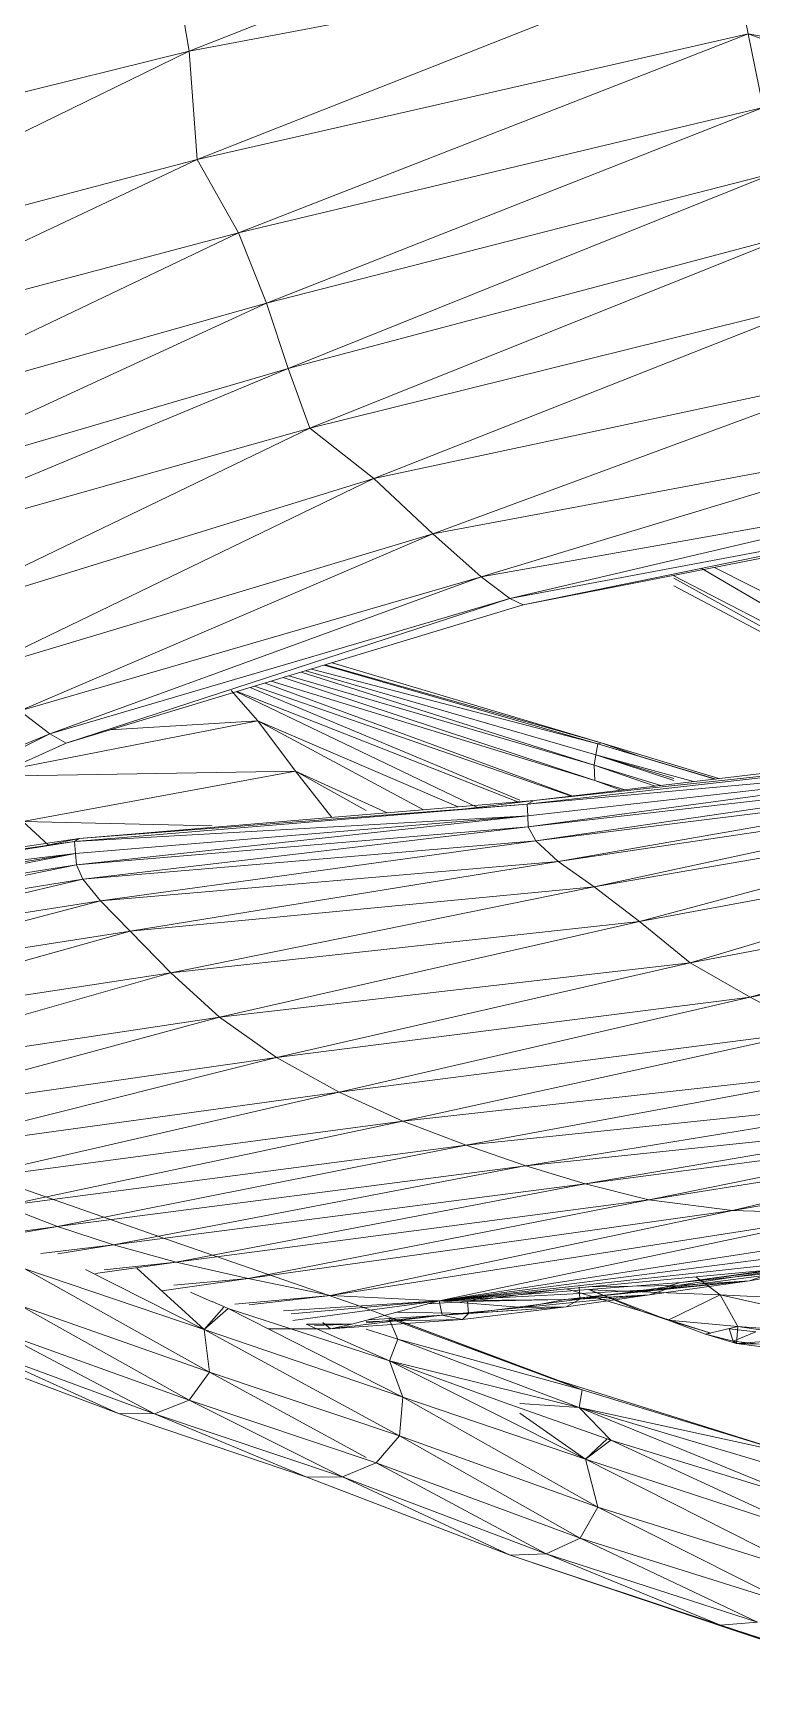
# Model space of a CAD drawing. Header units: millimetres. Extents: x -8546 to 211781, y -3000 to 31870.
# Drawn here: x -4699.1 to -4656.5, y 2785.1 to 2883.5 of the extents above; entities that cross this region are included whole.
import ezdxf

# ---------------------------------------------------------------- set-up
doc = ezdxf.new("R2010")
doc.units = ezdxf.units.MM
doc.layers.add('G-IMPT', color=8, linetype='Continuous', lineweight=9)
doc.layers.add('I-FURN', color=30, linetype='Continuous', lineweight=9)

# ---------------------------------------------------------------- blocks, each defined once
blk = doc.blocks.new('Artificial banana plant 1500mm - Family 4__C1-728657-Begane grond')
at = {"layer": 'G-IMPT'}
for p, q in [((-246.088, 237.799), (-277.118, 225.567)), ((-246.088, 237.799), (-277.118, 225.567)), ((-278.258, 232.397), (-277.118, 225.567)), ((-278.258, 232.397), (-277.118, 225.567)), ((-244.948, 231.651), (-277.118, 225.567)), ((-244.948, 231.651), (-277.118, 225.567)), ((-244.948, 231.651), (-276.628, 219.135)), ((-244.948, 231.651), (-276.628, 219.135)), ((-244.948, 231.651), (-243.938, 226.597)), ((-244.948, 231.651), (-243.938, 226.597)), ((-243.938, 226.597), (-276.628, 219.135)), ((-243.938, 226.597), (-276.628, 219.135)), ((-243.938, 226.597), (-274.188, 214.792)), ((-243.938, 226.597), (-274.188, 214.792)), ((-216.868, 221.75), (-243.938, 226.597)), ((-216.868, 221.75), (-243.938, 226.597)), ((-220.238, 217.811), (-243.938, 226.597)), ((-220.238, 217.811), (-243.938, 226.597)), ((-243.938, 226.597), (-243.058, 222.236)), ((-243.938, 226.597), (-243.058, 222.236)), ((-277.118, 225.567), (-306.408, 211.27)), ((-277.118, 225.567), (-306.408, 211.27)), ((-277.118, 225.567), (-304.758, 218.713)), ((-277.118, 225.567), (-304.758, 218.713)), ((-277.118, 225.567), (-276.628, 219.135)), ((-277.118, 225.567), (-276.628, 219.135)), ((-243.058, 222.236), (-274.188, 214.792)), ((-243.058, 222.236), (-274.188, 214.792)), ((-243.058, 222.236), (-272.518, 210.609)), ((-243.058, 222.236), (-272.518, 210.609)), ((-276.628, 219.135), (-306.408, 211.27)), ((-276.628, 219.135), (-306.408, 211.27)), ((-276.628, 219.135), (-300.828, 207.721)), ((-276.628, 219.135), (-300.828, 207.721)), ((-276.628, 219.135), (-274.188, 214.792)), ((-276.628, 219.135), (-274.188, 214.792)), ((-242.338, 218.358), (-272.518, 210.609)), ((-242.338, 218.358), (-272.518, 210.609)), ((-242.338, 218.358), (-271.238, 206.746)), ((-242.338, 218.358), (-271.238, 206.746)), ((-274.188, 214.792), (-300.828, 207.721)), ((-274.188, 214.792), (-300.828, 207.721)), ((-274.188, 214.792), (-297.998, 203.444)), ((-274.188, 214.792), (-297.998, 203.444)), ((-274.188, 214.792), (-272.518, 210.609)), ((-274.188, 214.792), (-272.518, 210.609)), ((-241.348, 214.679), (-271.238, 206.746)), ((-241.348, 214.679), (-271.238, 206.746)), ((-241.348, 214.679), (-269.948, 203.211)), ((-241.348, 214.679), (-269.948, 203.211)), ((-272.518, 210.609), (-297.998, 203.444)), ((-272.518, 210.609), (-297.998, 203.444)), ((-272.518, 210.609), (-297.858, 198.949)), ((-272.518, 210.609), (-297.858, 198.949)), ((-272.518, 210.609), (-271.238, 206.746)), ((-272.518, 210.609), (-271.238, 206.746)), ((-239.448, 210.756), (-269.948, 203.211)), ((-239.448, 210.756), (-269.948, 203.211)), ((-239.448, 210.756), (-266.148, 200.213)), ((-239.448, 210.756), (-266.148, 200.213)), ((-271.238, 206.746), (-300.498, 194.568)), ((-271.238, 206.746), (-300.498, 194.568)), ((-271.238, 206.746), (-297.858, 198.949)), ((-271.238, 206.746), (-297.858, 198.949)), ((-271.238, 206.746), (-269.948, 203.211)), ((-271.238, 206.746), (-269.948, 203.211)), ((-236.688, 206.506), (-266.148, 200.213)), ((-236.688, 206.506), (-266.148, 200.213)), ((-262.658, 196.925), (-236.688, 206.506)), ((-262.658, 196.925), (-236.688, 206.506)), ((-269.948, 203.211), (-300.498, 194.568)), ((-269.948, 203.211), (-300.498, 194.568)), ((-294.028, 191.606), (-269.948, 203.211)), ((-294.028, 191.606), (-269.948, 203.211)), ((-266.148, 200.213), (-269.948, 203.211)), ((-266.148, 200.213), (-269.948, 203.211)), ((-233.298, 202.421), (-262.658, 196.925)), ((-233.298, 202.421), (-262.658, 196.925)), ((-259.778, 194.38), (-233.298, 202.421)), ((-259.778, 194.38), (-233.298, 202.421)), ((-266.148, 200.213), (-294.028, 191.606)), ((-266.148, 200.213), (-294.028, 191.606)), ((-289.858, 188.769), (-266.148, 200.213)), ((-289.858, 188.769), (-266.148, 200.213)), ((-262.658, 196.925), (-266.148, 200.213)), ((-262.658, 196.925), (-266.148, 200.213)), ((-229.808, 199.721), (-259.778, 194.38)), ((-229.808, 199.721), (-259.778, 194.38)), ((-258.088, 193.095), (-229.808, 199.721)), ((-258.088, 193.095), (-229.808, 199.721)), ((-227.408, 198.859), (-258.088, 193.095)), ((-227.408, 198.859), (-258.088, 193.095)), ((-257.288, 192.715), (-227.408, 198.859)), ((-257.288, 192.715), (-227.408, 198.859)), ((-257.288, 192.715), (-226.168, 198.817)), ((-257.288, 192.715), (-226.168, 198.817)), ((-262.658, 196.925), (-289.858, 188.769)), ((-262.658, 196.925), (-289.858, 188.769)), ((-287.158, 186.441), (-262.658, 196.925)), ((-287.158, 186.441), (-262.658, 196.925)), ((-259.778, 194.38), (-262.658, 196.925)), ((-259.778, 194.38), (-262.658, 196.925)), ((-228.855, 184.412), (-246.724, 194.888)), ((-228.855, 184.412), (-246.724, 194.888)), ((-245.949, 194.939), (-227.618, 185.67)), ((-245.949, 194.939), (-227.618, 185.67)), ((-259.778, 194.38), (-287.158, 186.441)), ((-259.778, 194.38), (-287.158, 186.441)), ((-285.378, 185.061), (-259.778, 194.38)), ((-285.378, 185.061), (-259.778, 194.38)), ((-258.088, 193.095), (-259.778, 194.38)), ((-258.088, 193.095), (-259.778, 194.38)), ((-248.359, 194.433), (-230.105, 184.981)), ((-248.359, 194.433), (-230.105, 184.981)), ((-230.171, 184.256), (-248.359, 194.301)), ((-230.171, 184.256), (-248.359, 194.301)), ((-258.088, 193.095), (-285.378, 185.061)), ((-258.088, 193.095), (-285.378, 185.061)), ((-284.408, 184.507), (-258.088, 193.095)), ((-284.408, 184.507), (-258.088, 193.095)), ((-257.288, 192.715), (-258.088, 193.095)), ((-257.288, 192.715), (-258.088, 193.095)), ((-248.359, 193.852), (-230.254, 184.246)), ((-248.359, 193.852), (-230.254, 184.246)), ((-257.288, 192.715), (-284.408, 184.507)), ((-257.288, 192.715), (-284.408, 184.507)), ((-257.486, 192.657), (-257.288, 192.715)), ((-257.486, 192.657), (-257.288, 192.715)), ((-269.094, 189.142), (-252.868, 184.475)), ((-269.094, 189.142), (-252.868, 184.475)), ((-269.035, 189.16), (-252.668, 184.527)), ((-269.035, 189.16), (-252.668, 184.527)), ((-268.631, 189.282), (-252.668, 184.527)), ((-268.631, 189.282), (-252.668, 184.527)), ((-272.603, 188.08), (-254.353, 181.378)), ((-272.603, 188.08), (-254.353, 181.378)), ((-253.048, 182.292), (-272.239, 188.191)), ((-253.048, 182.292), (-272.239, 188.191)), ((-271.527, 188.406), (-253.048, 182.292)), ((-271.527, 188.406), (-253.048, 182.292)), ((-253.088, 183.201), (-271.204, 188.504)), ((-253.088, 183.201), (-271.204, 188.504)), ((-253.088, 183.201), (-270.476, 188.724)), ((-253.088, 183.201), (-270.476, 188.724)), ((-252.978, 183.814), (-270.191, 188.81)), ((-270.191, 188.81), (-252.978, 183.814)), ((-269.856, 188.912), (-252.868, 184.475)), ((-269.856, 188.912), (-252.868, 184.475)), ((-274.629, 187.646), (-273.038, 185.845)), ((-274.629, 187.646), (-273.038, 185.845)), ((-274.309, 187.564), (-259.997, 180.698)), ((-274.309, 187.564), (-259.997, 180.698)), ((-257.52, 180.999), (-274.256, 187.58)), ((-257.52, 180.999), (-274.256, 187.58)), ((-273.486, 187.813), (-257.486, 181.124)), ((-273.486, 187.813), (-257.486, 181.124)), ((-254.425, 181.369), (-273.234, 187.889)), ((-254.425, 181.369), (-273.234, 187.889)), ((-285.378, 185.061), (-287.158, 186.441)), ((-285.378, 185.061), (-287.158, 186.441)), ((-305.888, 174.884), (-285.378, 185.061)), ((-305.888, 174.884), (-285.378, 185.061)), ((-285.378, 185.061), (-305.048, 177.033)), ((-285.378, 185.061), (-305.048, 177.033)), ((-287.985, 182.905), (-273.038, 185.845)), ((-287.985, 182.905), (-273.038, 185.845)), ((-284.408, 184.507), (-285.378, 185.061)), ((-284.408, 184.507), (-285.378, 185.061)), ((-281.805, 185.295), (-273.038, 185.845)), ((-281.805, 185.295), (-273.038, 185.845)), ((-261.157, 180.73), (-273.038, 185.845)), ((-261.157, 180.73), (-273.038, 185.845)), ((-273.038, 185.845), (-270.798, 182.858)), ((-273.038, 185.845), (-270.798, 182.858)), ((-273.038, 185.845), (-263.201, 180.56)), ((-273.038, 185.845), (-263.201, 180.56)), ((-284.408, 184.507), (-305.888, 174.884)), ((-284.408, 184.507), (-305.888, 174.884)), ((-284.867, 184.31), (-284.408, 184.507)), ((-284.867, 184.31), (-284.408, 184.507)), ((-227.618, 184.204), (-257.048, 180.903)), ((-227.618, 184.204), (-257.048, 180.903)), ((-226.878, 184.648), (-256.638, 181.105)), ((-226.878, 184.648), (-256.638, 181.105)), ((-227.618, 184.204), (-256.638, 181.105)), ((-227.618, 184.204), (-256.638, 181.105)), ((-252.868, 184.475), (-252.978, 183.814)), ((-252.868, 184.475), (-252.978, 183.814)), ((-252.868, 184.475), (-252.668, 184.527)), ((-252.868, 184.475), (-252.668, 184.527)), ((-252.868, 184.475), (-245.921, 182.381)), ((-252.868, 184.475), (-245.921, 182.381)), ((-252.868, 184.475), (-245.869, 182.387)), ((-252.868, 184.475), (-245.869, 182.387)), ((-252.668, 184.527), (-245.679, 182.41)), ((-252.668, 184.527), (-245.679, 182.41)), ((-252.668, 184.527), (-250.478, 183.756)), ((-252.668, 184.527), (-250.478, 183.756)), ((-227.868, 183.508), (-257.048, 180.903)), ((-227.868, 183.508), (-257.048, 180.903)), ((-257.018, 180.198), (-227.868, 183.508)), ((-227.868, 183.508), (-257.018, 180.198)), ((-256.988, 179.543), (-227.868, 183.508)), ((-256.988, 179.543), (-227.868, 183.508)), ((-252.978, 183.814), (-253.088, 183.201)), ((-252.978, 183.814), (-253.088, 183.201)), ((-249.126, 182), (-253.088, 183.201)), ((-249.126, 182), (-253.088, 183.201)), ((-253.088, 183.201), (-249.464, 181.959)), ((-253.088, 183.201), (-249.464, 181.959)), ((-253.088, 183.201), (-253.048, 182.292)), ((-253.088, 183.201), (-253.048, 182.292)), ((-248.359, 182.417), (-252.978, 183.814)), ((-248.359, 182.291), (-252.978, 183.814)), ((-248.359, 182.291), (-252.978, 183.814)), ((-252.978, 183.814), (-248.359, 182.417)), ((-252.978, 183.814), (-247.184, 182.231)), ((-252.978, 183.814), (-247.184, 182.231)), ((-288.782, 182.548), (-270.798, 182.858)), ((-288.782, 182.548), (-270.798, 182.858)), ((-286.978, 179.857), (-270.798, 182.858)), ((-286.978, 179.857), (-270.798, 182.858)), ((-270.798, 182.858), (-268.653, 180.107)), ((-270.798, 182.858), (-268.653, 180.107)), ((-270.798, 182.858), (-265.363, 180.38)), ((-270.798, 182.858), (-265.363, 180.38)), ((-270.798, 182.858), (-266.613, 180.516)), ((-270.798, 182.858), (-266.613, 180.516)), ((-256.988, 179.543), (-228.098, 182.86)), ((-256.988, 179.543), (-228.098, 182.86)), ((-228.098, 182.86), (-256.538, 178.719)), ((-228.098, 182.86), (-256.538, 178.719)), ((-256.538, 178.719), (-227.778, 182.29)), ((-256.538, 178.719), (-227.778, 182.29)), ((-227.778, 182.29), (-255.208, 177.502)), ((-227.778, 182.29), (-255.208, 177.502)), ((-251.262, 181.745), (-253.048, 182.292)), ((-251.262, 181.745), (-253.048, 182.292)), ((-253.048, 182.292), (-251.497, 181.717)), ((-253.048, 182.292), (-251.497, 181.717)), ((-256.638, 181.105), (-283.638, 178.862)), ((-256.638, 181.105), (-283.638, 178.862)), ((-256.638, 181.105), (-261.035, 180.572)), ((-256.638, 181.105), (-261.035, 180.572)), ((-257.048, 180.903), (-256.638, 181.105)), ((-257.048, 180.903), (-256.638, 181.105)), ((-255.208, 177.502), (-226.328, 181.789)), ((-255.208, 177.502), (-226.328, 181.789)), ((-226.328, 181.789), (-253.088, 175.983)), ((-226.328, 181.789), (-253.088, 175.983)), ((-257.048, 180.903), (-283.918, 178.672)), ((-257.048, 180.903), (-283.918, 178.672)), ((-257.018, 180.198), (-283.918, 178.672)), ((-257.018, 180.198), (-283.918, 178.672)), ((-283.858, 177.958), (-257.018, 180.198)), ((-257.018, 180.198), (-283.858, 177.958)), ((-283.798, 177.295), (-257.018, 180.198)), ((-283.798, 177.295), (-257.018, 180.198)), ((-257.048, 180.903), (-283.638, 178.862)), ((-257.048, 180.903), (-283.638, 178.862)), ((-257.048, 180.903), (-257.018, 180.198)), ((-257.048, 180.903), (-257.018, 180.198)), ((-257.018, 180.198), (-256.988, 179.543)), ((-257.018, 180.198), (-256.988, 179.543)), ((-253.088, 175.983), (-224.048, 181.01)), ((-253.088, 175.983), (-224.048, 181.01)), ((-224.048, 181.01), (-250.398, 173.934)), ((-224.048, 181.01), (-250.398, 173.934)), ((-286.978, 179.857), (-285.476, 178.473)), ((-286.978, 179.857), (-285.476, 178.473)), ((-286.978, 179.857), (-275.74, 179.605)), ((-286.978, 179.857), (-275.74, 179.605)), ((-283.798, 177.295), (-256.988, 179.543)), ((-283.798, 177.295), (-256.988, 179.543)), ((-256.988, 179.543), (-283.428, 176.443)), ((-256.988, 179.543), (-283.428, 176.443)), ((-256.988, 179.543), (-256.538, 178.719)), ((-256.988, 179.543), (-256.538, 178.719)), ((-250.398, 173.934), (-221.328, 179.289)), ((-250.398, 173.934), (-221.328, 179.289)), ((-221.328, 179.289), (-247.388, 171.49)), ((-221.328, 179.289), (-247.388, 171.49)), ((-283.638, 178.862), (-305.448, 175.577)), ((-283.638, 178.862), (-305.448, 175.577)), ((-283.918, 178.672), (-303.158, 175.678)), ((-283.918, 178.672), (-303.158, 175.678)), ((-283.918, 178.672), (-303.121, 175.911)), ((-283.918, 178.672), (-303.121, 175.911)), ((-283.638, 178.862), (-286.251, 178.309)), ((-283.638, 178.862), (-286.251, 178.309)), ((-283.918, 178.672), (-283.638, 178.862)), ((-283.918, 178.672), (-283.638, 178.862)), ((-283.918, 178.672), (-283.858, 177.958)), ((-283.918, 178.672), (-283.858, 177.958)), ((-283.428, 176.443), (-256.538, 178.719)), ((-283.428, 176.443), (-256.538, 178.719)), ((-256.538, 178.719), (-282.378, 175.164)), ((-256.538, 178.719), (-282.378, 175.164)), ((-256.538, 178.719), (-255.208, 177.502)), ((-256.538, 178.719), (-255.208, 177.502)), ((-283.798, 177.295), (-305.078, 172.996)), ((-283.798, 177.295), (-305.078, 172.996)), ((-283.858, 177.958), (-303.158, 175.678)), ((-283.858, 177.958), (-303.158, 175.678)), ((-303.058, 174.955), (-283.858, 177.958)), ((-283.858, 177.958), (-303.058, 174.955)), ((-302.968, 174.282), (-283.858, 177.958)), ((-302.968, 174.282), (-283.858, 177.958)), ((-302.968, 174.282), (-283.798, 177.295)), ((-302.968, 174.282), (-283.798, 177.295)), ((-283.858, 177.958), (-283.798, 177.295)), ((-283.858, 177.958), (-283.798, 177.295)), ((-283.798, 177.295), (-283.428, 176.443)), ((-283.798, 177.295), (-283.428, 176.443)), ((-282.378, 175.164), (-255.208, 177.502)), ((-282.378, 175.164), (-255.208, 177.502)), ((-255.208, 177.502), (-280.618, 173.35)), ((-255.208, 177.502), (-280.618, 173.35)), ((-255.208, 177.502), (-253.088, 175.983)), ((-255.208, 177.502), (-253.088, 175.983)), ((-305.078, 172.996), (-283.428, 176.443)), ((-305.078, 172.996), (-283.428, 176.443)), ((-283.428, 176.443), (-301.968, 172.087)), ((-283.428, 176.443), (-301.968, 172.087)), ((-283.428, 176.443), (-282.378, 175.164)), ((-283.428, 176.443), (-282.378, 175.164)), ((-218.518, 176.892), (-247.388, 171.49)), ((-218.518, 176.892), (-247.388, 171.49)), ((-218.518, 176.892), (-243.818, 169.441)), ((-218.518, 176.892), (-243.818, 169.441)), ((-280.618, 173.35), (-253.088, 175.983)), ((-280.618, 173.35), (-253.088, 175.983)), ((-253.088, 175.983), (-278.208, 170.886)), ((-253.088, 175.983), (-278.208, 170.886)), ((-253.088, 175.983), (-250.398, 173.934)), ((-253.088, 175.983), (-250.398, 173.934)), ((-301.968, 172.087), (-282.378, 175.164)), ((-301.968, 172.087), (-282.378, 175.164)), ((-282.378, 175.164), (-301.668, 170.063)), ((-282.378, 175.164), (-301.668, 170.063)), ((-282.378, 175.164), (-280.618, 173.35)), ((-282.378, 175.164), (-280.618, 173.35)), ((-215.768, 174.706), (-243.818, 169.441)), ((-215.768, 174.706), (-243.818, 169.441)), ((-280.618, 173.35), (-303.098, 167.098)), ((-280.618, 173.35), (-303.098, 167.098)), ((-301.668, 170.063), (-280.618, 173.35)), ((-301.668, 170.063), (-280.618, 173.35)), ((-280.618, 173.35), (-278.208, 170.886)), ((-280.618, 173.35), (-278.208, 170.886)), ((-278.208, 170.886), (-250.398, 173.934)), ((-278.208, 170.886), (-250.398, 173.934)), ((-250.398, 173.934), (-275.318, 168.251)), ((-250.398, 173.934), (-275.318, 168.251)), ((-250.398, 173.934), (-247.388, 171.49)), ((-250.398, 173.934), (-247.388, 171.49)), ((-275.318, 168.251), (-247.388, 171.49)), ((-275.318, 168.251), (-247.388, 171.49)), ((-247.388, 171.49), (-271.928, 165.868)), ((-247.388, 171.49), (-271.928, 165.868)), ((-247.388, 171.49), (-243.818, 169.441)), ((-247.388, 171.49), (-243.818, 169.441)), ((-303.098, 167.098), (-278.208, 170.886)), ((-303.098, 167.098), (-278.208, 170.886)), ((-278.208, 170.886), (-300.958, 164.412)), ((-278.208, 170.886), (-300.958, 164.412)), ((-278.208, 170.886), (-275.318, 168.251)), ((-278.208, 170.886), (-275.318, 168.251)), ((-243.818, 169.441), (-271.928, 165.868)), ((-243.818, 169.441), (-271.928, 165.868)), ((-243.818, 169.441), (-268.218, 163.803)), ((-243.818, 169.441), (-268.218, 163.803)), ((-240.068, 167.439), (-243.818, 169.441)), ((-240.068, 167.439), (-243.818, 169.441)), ((-300.958, 164.412), (-275.318, 168.251)), ((-300.958, 164.412), (-275.318, 168.251)), ((-275.318, 168.251), (-298.018, 162.115)), ((-275.318, 168.251), (-298.018, 162.115)), ((-275.318, 168.251), (-271.928, 165.868)), ((-275.318, 168.251), (-271.928, 165.868)), ((-240.068, 167.439), (-268.218, 163.803)), ((-240.068, 167.439), (-268.218, 163.803)), ((-240.068, 167.439), (-264.428, 162.093)), ((-240.068, 167.439), (-264.428, 162.093)), ((-298.018, 162.115), (-271.928, 165.868)), ((-298.018, 162.115), (-271.928, 165.868)), ((-294.688, 160.154), (-271.928, 165.868)), ((-294.688, 160.154), (-271.928, 165.868)), ((-268.218, 163.803), (-271.928, 165.868)), ((-268.218, 163.803), (-271.928, 165.868)), ((-235.758, 165.277), (-264.428, 162.093)), ((-235.758, 165.277), (-264.428, 162.093)), ((-235.758, 165.277), (-260.678, 160.663)), ((-235.758, 165.277), (-260.678, 160.663)), ((-268.218, 163.803), (-294.688, 160.154)), ((-268.218, 163.803), (-294.688, 160.154)), ((-268.218, 163.803), (-291.358, 158.486)), ((-268.218, 163.803), (-291.358, 158.486)), ((-264.428, 162.093), (-268.218, 163.803)), ((-264.428, 162.093), (-268.218, 163.803)), ((-230.308, 163.81), (-260.678, 160.663)), ((-230.308, 163.81), (-260.678, 160.663)), ((-230.308, 163.81), (-257.128, 159.444)), ((-230.308, 163.81), (-257.128, 159.444)), ((-264.428, 162.093), (-291.358, 158.486)), ((-264.428, 162.093), (-291.358, 158.486)), ((-264.428, 162.093), (-288.088, 157.059)), ((-264.428, 162.093), (-288.088, 157.059)), ((-264.428, 162.093), (-260.678, 160.663)), ((-264.428, 162.093), (-260.678, 160.663)), ((-231.488, 162.12), (-257.128, 159.444)), ((-231.488, 162.12), (-257.128, 159.444)), ((-231.488, 162.12), (-253.608, 158.366)), ((-231.488, 162.12), (-253.608, 158.366)), ((-228.808, 161.661), (-253.608, 158.366)), ((-228.808, 161.661), (-253.608, 158.366)), ((-228.808, 161.661), (-249.828, 157.42)), ((-228.808, 161.661), (-249.828, 157.42)), ((-260.678, 160.663), (-288.088, 157.059)), ((-260.678, 160.663), (-288.088, 157.059)), ((-260.678, 160.663), (-284.928, 155.833)), ((-260.678, 160.663), (-284.928, 155.833)), ((-260.678, 160.663), (-257.128, 159.444)), ((-260.678, 160.663), (-257.128, 159.444)), ((-226.188, 161.193), (-249.828, 157.42)), ((-226.188, 161.193), (-249.828, 157.42)), ((-226.188, 161.193), (-244.878, 156.793)), ((-226.188, 161.193), (-244.878, 156.793)), ((-220.848, 160.906), (-244.878, 156.793)), ((-220.848, 160.906), (-244.878, 156.793)), ((-257.128, 159.444), (-284.928, 155.833)), ((-257.128, 159.444), (-284.928, 155.833)), ((-257.128, 159.444), (-253.608, 158.366)), ((-257.128, 159.444), (-253.608, 158.366)), ((-288.938, 158.763), (-277.668, 154.808)), ((-257.486, 159.375), (-281.608, 154.741)), ((-257.486, 159.375), (-281.608, 154.741)), ((-253.608, 158.366), (-281.608, 154.741)), ((-253.608, 158.366), (-281.608, 154.741)), ((-253.608, 158.366), (-277.878, 153.73)), ((-253.608, 158.366), (-277.878, 153.73)), ((-253.608, 158.366), (-249.828, 157.42)), ((-253.608, 158.366), (-249.828, 157.42)), ((-288.088, 157.059), (-284.928, 155.833)), ((-288.088, 157.059), (-284.928, 155.833)), ((-249.828, 157.42), (-277.878, 153.73)), ((-249.828, 157.42), (-277.878, 153.73)), ((-249.828, 157.42), (-273.608, 152.75)), ((-249.828, 157.42), (-273.608, 152.75)), ((-244.878, 156.793), (-273.608, 152.75)), ((-244.878, 156.793), (-273.608, 152.75)), ((-244.878, 156.793), (-268.728, 151.734)), ((-244.878, 156.793), (-268.728, 151.734)), ((-244.878, 156.793), (-249.828, 157.42)), ((-244.878, 156.793), (-249.828, 157.42)), ((-237.838, 156.569), (-244.878, 156.793)), ((-237.838, 156.569), (-244.878, 156.793)), ((-290.137, 154.924), (-284.928, 155.833)), ((-290.137, 154.924), (-284.928, 155.833)), ((-289.53, 155.212), (-284.928, 155.833)), ((-289.53, 155.212), (-284.928, 155.833)), ((-284.928, 155.833), (-281.608, 154.741)), ((-284.928, 155.833), (-281.608, 154.741)), ((-238.907, 156.402), (-268.728, 151.734)), ((-238.907, 156.402), (-268.728, 151.734)), ((-238.633, 156.402), (-262.278, 151.425)), ((-238.633, 156.402), (-262.278, 151.425)), ((-285.909, 154.239), (-281.608, 154.741)), ((-285.909, 154.239), (-281.608, 154.741)), ((-284.908, 154.209), (-281.608, 154.741)), ((-284.908, 154.209), (-281.608, 154.741)), ((-281.608, 154.741), (-277.878, 153.73)), ((-281.608, 154.741), (-277.878, 153.73)), ((-277.668, 154.808), (-266.858, 151.08)), ((-239.768, 154.895), (-262.278, 151.425)), ((-239.768, 154.895), (-262.278, 151.425)), ((-237.198, 154.658), (-262.278, 151.425)), ((-237.198, 154.658), (-262.278, 151.425)), ((-282.674, 153.048), (-277.878, 153.73)), ((-282.674, 153.048), (-277.878, 153.73)), ((-282.159, 153.273), (-277.878, 153.73)), ((-282.159, 153.273), (-277.878, 153.73)), ((-273.608, 152.75), (-277.878, 153.73)), ((-273.608, 152.75), (-277.878, 153.73)), ((-242.728, 153.553), (-262.278, 151.425)), ((-242.728, 153.553), (-262.278, 151.425)), ((-234.288, 154.328), (-247.928, 152.507)), ((-234.288, 154.328), (-247.928, 152.507)), ((-286.858, 153.324), (-275.898, 147.193)), ((-286.858, 153.324), (-275.898, 147.193)), ((-286.858, 153.324), (-276.228, 149.736)), ((-286.858, 153.324), (-276.228, 149.736)), ((-283.265, 153.285), (-276.228, 149.736)), ((-283.265, 153.285), (-276.228, 149.736)), ((-276.228, 149.736), (-280.208, 153.367)), ((-276.228, 149.736), (-280.208, 153.367)), ((-278.736, 152.024), (-273.608, 152.75)), ((-278.736, 152.024), (-273.608, 152.75)), ((-273.608, 152.75), (-278.028, 152.35)), ((-273.608, 152.75), (-278.028, 152.35)), ((-268.728, 151.734), (-273.608, 152.75)), ((-268.728, 151.734), (-273.608, 152.75)), ((-242.388, 153.293), (-262.278, 151.425)), ((-242.388, 153.293), (-262.278, 151.425)), ((-243.858, 152.613), (-254.798, 151.515)), ((-243.858, 152.613), (-254.798, 151.515)), ((-243.858, 152.613), (-249.788, 151.776)), ((-243.858, 152.613), (-249.788, 151.776)), ((-239.178, 153.431), (-249.398, 152.103)), ((-239.178, 153.431), (-249.398, 152.103)), ((-243.858, 152.613), (-249.398, 152.103)), ((-243.858, 152.613), (-249.398, 152.103)), ((-242.058, 153.246), (-248.158, 152.33)), ((-242.058, 153.246), (-248.158, 152.33)), ((-248.158, 152.33), (-243.858, 152.613)), ((-248.158, 152.33), (-243.858, 152.613)), ((-239.178, 153.431), (-247.928, 152.507)), ((-239.178, 153.431), (-247.928, 152.507)), ((-242.388, 153.293), (-247.928, 152.507)), ((-242.388, 153.293), (-247.928, 152.507)), ((-247.039, 152.857), (-245.598, 151.78)), ((-247.039, 152.857), (-245.598, 151.78)), ((-239.178, 153.431), (-243.858, 152.613)), ((-239.178, 153.431), (-243.858, 152.613)), ((-242.058, 153.246), (-243.858, 152.613)), ((-242.058, 153.246), (-243.858, 152.613)), ((-277.034, 151.94), (-275.74, 151.358)), ((-277.034, 151.94), (-275.74, 151.358)), ((-268.728, 151.734), (-274.405, 151.235)), ((-268.728, 151.734), (-274.405, 151.235)), ((-268.728, 151.734), (-273.552, 151.198)), ((-268.728, 151.734), (-273.552, 151.198)), ((-268.728, 151.734), (-262.278, 151.425)), ((-268.728, 151.734), (-262.278, 151.425)), ((-247.928, 152.507), (-262.278, 151.425)), ((-247.928, 152.507), (-262.278, 151.425)), ((-249.398, 152.103), (-262.278, 151.425)), ((-249.398, 152.103), (-262.278, 151.425)), ((-255.18, 152.092), (-260.588, 151.388)), ((-260.588, 151.388), (-255.18, 152.092)), ((-260.588, 151.388), (-259.323, 151.703)), ((-260.588, 151.388), (-259.323, 151.703)), ((-249.788, 151.776), (-257.308, 151.03)), ((-249.788, 151.776), (-257.308, 151.03)), ((-249.398, 152.103), (-254.798, 151.515)), ((-249.398, 152.103), (-254.798, 151.515)), ((-249.788, 151.776), (-254.798, 151.515)), ((-249.788, 151.776), (-254.798, 151.515)), ((-249.788, 151.776), (-254.748, 151.069)), ((-249.788, 151.776), (-254.748, 151.069)), ((-254.717, 152.136), (-250.268, 150.815)), ((-254.717, 152.136), (-250.268, 150.815)), ((-253.978, 152.249), (-253.928, 151.535)), ((-253.978, 152.249), (-253.928, 151.535)), ((-248.158, 152.33), (-253.928, 151.535)), ((-248.158, 152.33), (-253.928, 151.535)), ((-253.928, 151.535), (-249.788, 151.776)), ((-253.928, 151.535), (-249.788, 151.776)), ((-248.158, 152.33), (-253.433, 152.256)), ((-248.158, 152.33), (-253.433, 152.256)), ((-250.268, 150.815), (-253.358, 152.083)), ((-250.268, 150.815), (-253.358, 152.083)), ((-253.358, 152.083), (-248.688, 150.286)), ((-253.358, 152.083), (-248.688, 150.286)), ((-253.358, 152.083), (-245.598, 151.78)), ((-253.358, 152.083), (-245.598, 151.78)), ((-248.158, 152.33), (-249.788, 151.776)), ((-248.158, 152.33), (-249.788, 151.776)), ((-247.928, 152.507), (-249.398, 152.103)), ((-247.928, 152.507), (-249.398, 152.103)), ((-248.688, 150.286), (-245.598, 151.78)), ((-248.688, 150.286), (-245.598, 151.78)), ((-245.598, 151.78), (-244.558, 149.895)), ((-245.598, 151.78), (-244.558, 149.895)), ((-245.598, 151.78), (-234.108, 151.217)), ((-245.598, 151.78), (-234.108, 151.217)), ((-245.598, 151.78), (-233.668, 149.13)), ((-245.598, 151.78), (-233.668, 149.13)), ((-287.098, 151.125), (-277.108, 145.536)), ((-287.098, 151.125), (-277.108, 145.536)), ((-287.098, 151.125), (-275.898, 147.193)), ((-287.098, 151.125), (-275.898, 147.193)), ((-276.228, 149.736), (-275.048, 151.047)), ((-276.228, 149.736), (-275.048, 151.047)), ((-276.228, 149.736), (-274.798, 150.981)), ((-276.228, 149.736), (-274.798, 150.981)), ((-275.74, 151.397), (-274.798, 150.981)), ((-275.74, 151.397), (-274.798, 150.981)), ((-264.428, 145.721), (-274.798, 150.981)), ((-264.428, 145.721), (-274.798, 150.981)), ((-274.798, 150.981), (-265.218, 147.868)), ((-274.798, 150.981), (-265.218, 147.868)), ((-262.278, 151.425), (-271.523, 150.842)), ((-262.278, 151.425), (-271.523, 150.842)), ((-271.061, 150.657), (-262.278, 151.425)), ((-271.061, 150.657), (-262.278, 151.425)), ((-270.959, 150.27), (-262.278, 151.425)), ((-270.959, 150.27), (-262.278, 151.425)), ((-268.718, 149.771), (-262.098, 150.573)), ((-268.718, 149.771), (-262.098, 150.573)), ((-267.458, 150.041), (-262.278, 151.425)), ((-267.458, 150.041), (-262.278, 151.425)), ((-266.858, 151.08), (-255.188, 146.697)), ((-262.098, 150.573), (-266.613, 150.124)), ((-262.098, 150.573), (-266.613, 150.124)), ((-260.538, 150.676), (-266.454, 150.309)), ((-260.538, 150.676), (-266.454, 150.309)), ((-260.538, 150.676), (-264.757, 150.763)), ((-260.538, 150.676), (-264.757, 150.763)), ((-260.588, 151.388), (-262.963, 151.242)), ((-262.963, 151.242), (-260.588, 151.388)), ((-254.798, 151.515), (-262.278, 151.425)), ((-254.798, 151.515), (-262.278, 151.425)), ((-257.308, 151.03), (-262.278, 151.425)), ((-257.308, 151.03), (-262.278, 151.425)), ((-262.098, 150.573), (-262.278, 151.425)), ((-262.098, 150.573), (-262.278, 151.425)), ((-254.748, 151.069), (-262.098, 150.573)), ((-254.748, 151.069), (-262.098, 150.573)), ((-257.308, 151.03), (-262.098, 150.573)), ((-257.308, 151.03), (-262.098, 150.573)), ((-260.898, 150.31), (-262.098, 150.573)), ((-260.898, 150.31), (-262.098, 150.573)), ((-254.748, 151.069), (-260.898, 150.31)), ((-254.748, 151.069), (-260.898, 150.31)), ((-260.538, 150.676), (-260.898, 150.31)), ((-260.538, 150.676), (-260.898, 150.31)), ((-253.928, 151.535), (-260.588, 151.388)), ((-253.928, 151.535), (-260.588, 151.388)), ((-260.588, 151.388), (-260.538, 150.676)), ((-260.588, 151.388), (-260.538, 150.676)), ((-253.928, 151.535), (-260.538, 150.676)), ((-253.928, 151.535), (-260.538, 150.676)), ((-260.538, 150.676), (-254.748, 151.069)), ((-260.538, 150.676), (-254.748, 151.069)), ((-254.798, 151.515), (-257.308, 151.03)), ((-254.798, 151.515), (-257.308, 151.03)), ((-254.748, 151.069), (-257.308, 151.03)), ((-254.748, 151.069), (-257.308, 151.03)), ((-253.928, 151.535), (-254.748, 151.069)), ((-253.928, 151.535), (-254.748, 151.069)), ((-250.268, 150.815), (-248.688, 150.286)), ((-250.268, 150.815), (-248.688, 150.286)), ((-250.268, 150.815), (-246.158, 149.513)), ((-250.268, 150.815), (-246.158, 149.513)), ((-288.468, 149.614), (-279.178, 144.722)), ((-288.468, 149.614), (-279.178, 144.722)), ((-288.468, 149.614), (-277.108, 145.536)), ((-288.468, 149.614), (-277.108, 145.536)), ((-275.898, 147.193), (-276.228, 149.736)), ((-275.898, 147.193), (-276.228, 149.736)), ((-276.228, 149.736), (-264.638, 143.411)), ((-276.228, 149.736), (-264.638, 143.411)), ((-276.228, 149.736), (-264.428, 145.721)), ((-276.228, 149.736), (-264.428, 145.721)), ((-268.718, 149.771), (-272.399, 149.765)), ((-268.718, 149.771), (-272.399, 149.765)), ((-270.17, 150.044), (-265.218, 147.868)), ((-270.17, 150.044), (-265.218, 147.868)), ((-267.458, 150.041), (-270.109, 150.044)), ((-267.458, 150.041), (-270.109, 150.044)), ((-269.678, 149.971), (-267.458, 150.041)), ((-269.678, 149.971), (-267.458, 150.041)), ((-269.188, 150.139), (-268.718, 149.771)), ((-269.188, 150.139), (-268.718, 149.771)), ((-260.898, 150.31), (-268.718, 149.771)), ((-260.898, 150.31), (-268.718, 149.771)), ((-268.718, 149.771), (-267.458, 150.041)), ((-268.718, 149.771), (-267.458, 150.041)), ((-266.613, 150.193), (-260.898, 150.31)), ((-266.613, 150.193), (-260.898, 150.31)), ((-266.613, 149.745), (-264.728, 149.161)), ((-266.613, 149.745), (-264.728, 149.161)), ((-264.728, 149.161), (-265.259, 150.383)), ((-264.728, 149.161), (-265.259, 150.383)), ((-265.219, 150.385), (-253.788, 146.139)), ((-265.219, 150.385), (-253.788, 146.139)), ((-265.048, 150.396), (-253.788, 146.139)), ((-265.048, 150.396), (-253.788, 146.139)), ((-265.038, 150.397), (-255.188, 146.697)), ((-248.688, 150.286), (-246.468, 149.45)), ((-248.688, 150.286), (-246.468, 149.45)), ((-248.688, 150.286), (-244.558, 149.895)), ((-248.688, 150.286), (-244.558, 149.895)), ((-246.158, 149.513), (-248.359, 150.186)), ((-246.158, 149.513), (-248.359, 150.186)), ((-246.468, 149.45), (-244.558, 149.895)), ((-246.468, 149.45), (-244.558, 149.895)), ((-245.068, 149.771), (-243.478, 149.592)), ((-245.068, 149.771), (-244.828, 149.038)), ((-245.068, 149.771), (-244.828, 149.038)), ((-243.478, 149.592), (-245.068, 149.771)), ((-244.828, 149.038), (-243.478, 149.592)), ((-244.828, 149.038), (-243.478, 149.592)), ((-244.638, 148.894), (-244.558, 149.895)), ((-244.638, 148.894), (-244.558, 149.895)), ((-244.558, 149.895), (-240.108, 149.233)), ((-244.558, 149.895), (-240.108, 149.233)), ((-244.558, 149.895), (-233.668, 149.13)), ((-244.558, 149.895), (-233.668, 149.13)), ((-292.408, 148.933), (-281.298, 144.735)), ((-292.408, 148.933), (-281.298, 144.735)), ((-290.408, 148.867), (-281.298, 144.735)), ((-290.408, 148.867), (-281.298, 144.735)), ((-290.408, 148.867), (-279.178, 144.722)), ((-290.408, 148.867), (-279.178, 144.722)), ((-265.218, 147.868), (-264.728, 149.161)), ((-265.218, 147.868), (-264.728, 149.161)), ((-264.728, 149.161), (-253.978, 145.105)), ((-264.728, 149.161), (-253.978, 145.105)), ((-264.728, 149.161), (-253.788, 146.139)), ((-264.728, 149.161), (-253.788, 146.139)), ((-246.158, 149.513), (-246.468, 149.45)), ((-246.158, 149.513), (-246.468, 149.45)), ((-246.468, 149.45), (-244.638, 148.894)), ((-246.468, 149.45), (-244.638, 148.894)), ((-244.828, 149.038), (-246.468, 149.45)), ((-244.828, 149.038), (-246.468, 149.45)), ((-244.828, 149.038), (-243.288, 148.853)), ((-244.828, 149.038), (-243.288, 148.853)), ((-244.828, 149.038), (-244.638, 148.894)), ((-244.828, 149.038), (-244.638, 148.894)), ((-244.638, 148.894), (-240.108, 149.233)), ((-244.638, 148.894), (-240.108, 149.233)), ((-244.638, 148.894), (-242.368, 148.607)), ((-244.638, 148.894), (-242.368, 148.607)), ((-243.288, 148.853), (-244.638, 148.894)), ((-243.288, 148.853), (-244.638, 148.894)), ((-264.428, 145.721), (-265.218, 147.868)), ((-264.428, 145.721), (-265.218, 147.868)), ((-265.218, 147.868), (-253.588, 142.024)), ((-265.218, 147.868), (-253.588, 142.024)), ((-265.218, 147.868), (-258.358, 145.384)), ((-265.218, 147.868), (-258.358, 145.384)), ((-265.218, 147.868), (-253.978, 145.105)), ((-265.218, 147.868), (-253.978, 145.105)), ((-277.108, 145.536), (-275.898, 147.193)), ((-277.108, 145.536), (-275.898, 147.193)), ((-275.898, 147.193), (-266.613, 142.14)), ((-275.898, 147.193), (-266.613, 142.14)), ((-275.898, 147.193), (-264.638, 143.411)), ((-275.898, 147.193), (-264.638, 143.411)), ((-255.188, 146.697), (-241.428, 142.367)), ((-255.188, 146.697), (-241.428, 142.367)), ((-253.788, 146.139), (-255.188, 146.697)), ((-253.788, 146.139), (-255.188, 146.697)), ((-255.188, 146.697), (-243.198, 142.92)), ((-255.188, 146.697), (-243.198, 142.92)), ((-264.638, 143.411), (-264.428, 145.721)), ((-264.638, 143.411), (-264.428, 145.721)), ((-264.428, 145.721), (-252.858, 139.185)), ((-264.428, 145.721), (-252.858, 139.185)), ((-264.428, 145.721), (-253.588, 142.024)), ((-264.428, 145.721), (-253.588, 142.024)), ((-253.978, 145.105), (-253.788, 146.139)), ((-253.978, 145.105), (-253.788, 146.139)), ((-253.788, 146.139), (-241.428, 142.367)), ((-253.788, 146.139), (-241.428, 142.367)), ((-281.298, 144.735), (-270.128, 140.963)), ((-281.298, 144.735), (-270.128, 140.963)), ((-281.298, 144.735), (-279.178, 144.722)), ((-281.298, 144.735), (-279.178, 144.722)), ((-279.178, 144.722), (-277.108, 145.536)), ((-279.178, 144.722), (-277.108, 145.536)), ((-279.178, 144.722), (-270.128, 140.963)), ((-279.178, 144.722), (-270.128, 140.963)), ((-279.178, 144.722), (-268.018, 140.986)), ((-279.178, 144.722), (-268.018, 140.986)), ((-277.108, 145.536), (-268.018, 140.986)), ((-277.108, 145.536), (-268.018, 140.986)), ((-277.108, 145.536), (-266.018, 141.816)), ((-277.108, 145.536), (-266.018, 141.816)), ((-258.358, 145.384), (-252.088, 143.167)), ((-258.358, 145.384), (-252.308, 143.243)), ((-258.358, 145.384), (-252.088, 143.167)), ((-258.358, 145.384), (-252.308, 143.243)), ((-258.358, 145.384), (-252.088, 143.167)), ((-258.358, 145.384), (-252.308, 143.243)), ((-257.486, 145.329), (-253.978, 145.105)), ((-257.486, 145.329), (-253.978, 145.105)), ((-253.588, 142.024), (-257.486, 144.77)), ((-253.588, 142.024), (-257.486, 144.77)), ((-253.978, 145.105), (-252.088, 143.167)), ((-253.978, 145.105), (-252.088, 143.167)), ((-253.978, 145.105), (-240.738, 139.69)), ((-253.978, 145.105), (-240.738, 139.69)), ((-253.978, 145.105), (-240.698, 141.137)), ((-253.978, 145.105), (-240.698, 141.137)), ((-253.978, 145.105), (-241.428, 142.367)), ((-253.978, 145.105), (-241.428, 142.367)), ((-266.018, 141.816), (-264.638, 143.411)), ((-266.018, 141.816), (-264.638, 143.411)), ((-264.638, 143.411), (-253.918, 137.349)), ((-264.638, 143.411), (-253.918, 137.349)), ((-264.638, 143.411), (-252.858, 139.185)), ((-264.638, 143.411), (-252.858, 139.185)), ((-253.588, 142.024), (-252.308, 143.243)), ((-253.588, 142.024), (-252.308, 143.243)), ((-253.588, 142.024), (-252.088, 143.167)), ((-253.588, 142.024), (-252.088, 143.167)), ((-252.088, 143.167), (-252.308, 143.243)), ((-252.088, 143.167), (-252.308, 143.243)), ((-252.088, 143.167), (-252.308, 143.243)), ((-240.048, 137.6), (-252.088, 143.167)), ((-240.048, 137.6), (-252.088, 143.167)), ((-252.088, 143.167), (-240.738, 139.69)), ((-252.088, 143.167), (-240.738, 139.69)), ((-268.018, 140.986), (-266.018, 141.816)), ((-268.018, 140.986), (-266.018, 141.816)), ((-266.018, 141.816), (-255.928, 136.423)), ((-266.018, 141.816), (-255.928, 136.423)), ((-266.018, 141.816), (-253.918, 137.349)), ((-266.018, 141.816), (-253.918, 137.349)), ((-252.858, 139.185), (-253.588, 142.024)), ((-252.858, 139.185), (-253.588, 142.024)), ((-253.588, 142.024), (-240.068, 135.181)), ((-253.588, 142.024), (-240.068, 135.181)), ((-253.588, 142.024), (-240.048, 137.6)), ((-253.588, 142.024), (-240.048, 137.6)), ((-270.128, 140.963), (-268.018, 140.986)), ((-270.128, 140.963), (-268.018, 140.986)), ((-270.128, 140.963), (-258.058, 136.337)), ((-270.128, 140.963), (-258.058, 136.337)), ((-268.018, 140.986), (-258.058, 136.337)), ((-268.018, 140.986), (-258.058, 136.337)), ((-268.018, 140.986), (-255.928, 136.423)), ((-268.018, 140.986), (-255.928, 136.423)), ((-253.918, 137.349), (-252.858, 139.185)), ((-253.918, 137.349), (-252.858, 139.185)), ((-252.858, 139.185), (-241.368, 133.397)), ((-252.858, 139.185), (-241.368, 133.397)), ((-252.858, 139.185), (-240.068, 135.181)), ((-252.858, 139.185), (-240.068, 135.181)), ((-255.928, 136.423), (-253.918, 137.349)), ((-255.928, 136.423), (-253.918, 137.349)), ((-253.918, 137.349), (-243.398, 132.362)), ((-253.918, 137.349), (-243.398, 132.362)), ((-253.918, 137.349), (-241.368, 133.397)), ((-253.918, 137.349), (-241.368, 133.397)), ((-258.058, 136.337), (-255.928, 136.423)), ((-258.058, 136.337), (-255.928, 136.423)), ((-258.058, 136.337), (-247.348, 132.732)), ((-258.058, 136.337), (-247.348, 132.732)), ((-258.058, 136.337), (-245.588, 132.185)), ((-258.058, 136.337), (-245.588, 132.185)), ((-255.928, 136.423), (-245.588, 132.185)), ((-255.928, 136.423), (-245.588, 132.185)), ((-255.928, 136.423), (-243.398, 132.362)), ((-255.928, 136.423), (-243.398, 132.362)), ((-250.866, 133.943), (-247.348, 132.732)), ((-250.866, 133.943), (-247.348, 132.732)), ((-247.348, 132.732), (-235.048, 128.63)), ((-247.348, 132.732), (-235.048, 128.63)), ((-247.348, 132.732), (-245.588, 132.185)), ((-247.348, 132.732), (-245.588, 132.185)), ((-245.588, 132.185), (-243.398, 132.362)), ((-245.588, 132.185), (-243.398, 132.362)), ((-245.588, 132.185), (-235.048, 128.63)), ((-245.588, 132.185), (-235.048, 128.63)), ((-245.588, 132.185), (-233.388, 128.23)), ((-245.588, 132.185), (-233.388, 128.23))]:
    blk.add_line(p, q, dxfattribs=at)
blk = doc.blocks.new('Artificial banana plant 1500mm - Family 4__C2-728658-Begane grond')
blk.add_blockref('Artificial banana plant 1500mm - Family 4__C1-728657-Begane grond', (0, 0))
blk = doc.blocks.new('Artificial banana plant 1500mm - Family 4-728656-Begane grond')
blk.add_blockref('Artificial banana plant 1500mm - Family 4__C2-728658-Begane grond', (0, 0))
blk = doc.blocks.new('Artificial banana plant 1500mm - Ny märkning-728662-Begane grond')
blk.add_blockref('Artificial banana plant 1500mm - Family 4-728656-Begane grond', (0, 0))

msp = doc.modelspace()

# ---------------------------------------------------------------- block references
at = {"layer": 'I-FURN'}
msp.add_blockref('Artificial banana plant 1500mm - Ny märkning-728662-Begane grond', (-4412.758, 2656.875), dxfattribs=at)

doc.saveas('drawing.dxf')
